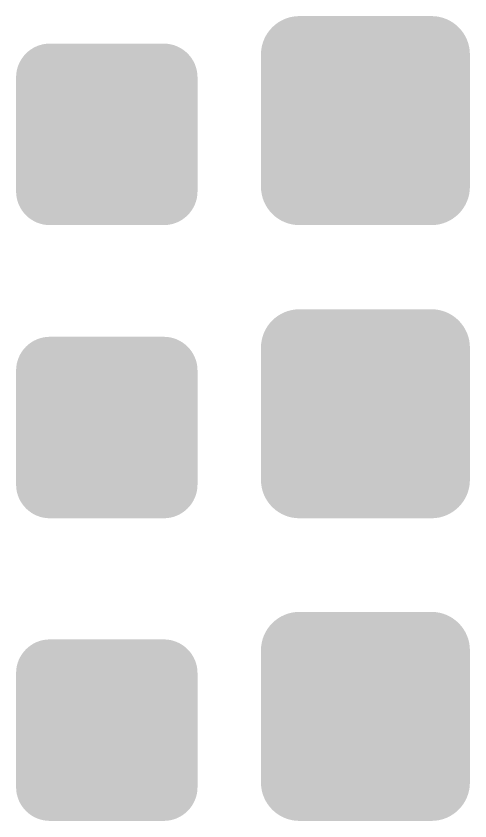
# Model space of a CAD drawing. Header units: millimetres. Extents: x 5277 to 6029, y 2052 to 2709.
# Drawn here: x 5937 to 5953.5, y 2678.63 to 2707.88 of the extents above; entities that cross this region are included whole.
import ezdxf

# ---------------------------------------------------------------- set-up
doc = ezdxf.new("R2010")
doc.units = ezdxf.units.MM
doc.layers.add('WaterTransportObj', color=7, linetype='CONTINUOUS', true_color=0x000000)

# ---------------------------------------------------------------- blocks, each defined once
blk = doc.blocks.new('602031301_сущ_мз')
at = {"layer": 'WaterTransportObj', "linetype": 'Continuous'}
h = blk.add_hatch(color=256, dxfattribs=at)
edge = h.paths.add_edge_path()
edge.add_spline(control_points=[(0, -0.344), (0, 0.331), (0.55, 0.882), (1.225, 0.882)], knot_values=[-1, -1, -1, -1, 0, 0, 0, 0], degree=3, periodic=0)
edge.add_line((1.225, 0.882), (5.372, 0.882))
edge.add_spline(control_points=[(5.372, 0.882), (6.047, 0.882), (6.598, 0.331), (6.598, -0.344)], knot_values=[-1, -1, -1, -1, 0, 0, 0, 0], degree=3, periodic=0)
edge.add_line((6.598, -0.344), (6.598, -4.491))
edge.add_spline(control_points=[(6.598, -4.491), (6.598, -5.166), (6.047, -5.716), (5.372, -5.716)], knot_values=[-1, -1, -1, -1, 0, 0, 0, 0], degree=3, periodic=0)
edge.add_line((5.372, -5.716), (1.225, -5.716))
edge.add_spline(control_points=[(1.225, -5.716), (0.55, -5.716), (0, -5.166), (0, -4.491)], knot_values=[-1, -1, -1, -1, 0, 0, 0, 0], degree=3, periodic=0)
edge.add_line((0, -4.491), (0, -0.344))
edge = h.paths.add_edge_path(flags=16)
edge.add_spline(control_points=[(0.313, -4.491), (0.313, -4.996), (0.72, -5.403), (1.225, -5.403)], knot_values=[-1, -1, -1, -1, 0, 0, 0, 0], degree=3, periodic=0)
edge.add_line((1.225, -5.403), (5.372, -5.403))
edge.add_spline(control_points=[(5.372, -5.403), (5.878, -5.403), (6.285, -4.996), (6.285, -4.491)], knot_values=[-1, -1, -1, -1, 0, 0, 0, 0], degree=3, periodic=0)
edge.add_line((6.285, -4.491), (6.285, -0.344))
edge.add_spline(control_points=[(6.285, -0.344), (6.285, 0.161), (5.878, 0.569), (5.372, 0.569)], knot_values=[-1, -1, -1, -1, 0, 0, 0, 0], degree=3, periodic=0)
edge.add_line((5.372, 0.569), (1.225, 0.569))
edge.add_spline(control_points=[(1.225, 0.569), (0.72, 0.569), (0.313, 0.161), (0.313, -0.344)], knot_values=[-1, -1, -1, -1, 0, 0, 0, 0], degree=3, periodic=0)
edge.add_line((0.313, -0.344), (0.313, -4.491))
at = {"layer": 'WaterTransportObj', "linetype": 'Continuous', "true_color": 0xffffff}
h = blk.add_hatch(color=7, dxfattribs=at)
edge = h.paths.add_edge_path()
edge.add_line((0.313, -0.344), (0.313, -4.491))
edge.add_spline(control_points=[(0.313, -4.491), (0.313, -4.996), (0.72, -5.403), (1.225, -5.403)], knot_values=[-1, -1, -1, -1, 0, 0, 0, 0], degree=3, periodic=0)
edge.add_line((1.225, -5.403), (5.372, -5.403))
edge.add_spline(control_points=[(5.372, -5.403), (5.878, -5.403), (6.285, -4.996), (6.285, -4.491)], knot_values=[-1, -1, -1, -1, 0, 0, 0, 0], degree=3, periodic=0)
edge.add_line((6.285, -4.491), (6.285, -0.344))
edge.add_spline(control_points=[(6.285, -0.344), (6.285, 0.161), (5.878, 0.569), (5.372, 0.569)], knot_values=[-1, -1, -1, -1, 0, 0, 0, 0], degree=3, periodic=0)
edge.add_line((5.372, 0.569), (1.225, 0.569))
edge.add_spline(control_points=[(1.225, 0.569), (0.72, 0.569), (0.313, 0.161), (0.313, -0.344)], knot_values=[-1, -1, -1, -1, 0, 0, 0, 0], degree=3, periodic=0)
at = {"layer": 'WaterTransportObj', "linetype": 'Continuous'}
h = blk.add_hatch(color=256, dxfattribs=at)
h.paths.add_polyline_path([(2.876, 0.248), (3.685, 0.248), (3.685, -0.342), (4.297, -0.342), (4.297, -0.773), (4.722, -0.773), (4.722, -1.323), (5.091, -1.779), (4.722, -2.454), (4.722, -3.75), (4.726, -3.75), (4.729, -3.748), (4.729, -3.746), (4.729, -3.744), (4.733, -3.742), (4.737, -3.742), (4.851, -3.672), (5.04, -3.593), (5.114, -3.585), (5.118, -3.585), (5.128, -3.583), (5.134, -3.581), (5.14, -3.579), (5.15, -3.577), (5.154, -3.577), (5.22, -3.577), (5.421, -3.644), (5.554, -3.711), (5.629, -3.754), (5.782, -3.797), (5.86, -3.797), (5.86, -4.229), (5.735, -4.229), (5.476, -4.163), (5.342, -4.096), (5.267, -4.057), (5.177, -4.017), (5.161, -4.017), (5.146, -4.017), (5.13, -4.017), (5.048, -4.06), (4.981, -4.104), (4.863, -4.178), (4.671, -4.257), (4.596, -4.261), (4.58, -4.261), (4.498, -4.261), (4.286, -4.182), (4.156, -4.104), (4.081, -4.057), (3.975, -4.009), (3.944, -4.009), (3.92, -4.009), (3.818, -4.057), (3.74, -4.104), (3.646, -4.159), (3.492, -4.229), (3.434, -4.245), (3.394, -4.253), (3.327, -4.261), (3.3, -4.261), (3.273, -4.261), (3.206, -4.253), (3.166, -4.245), (3.108, -4.229), (2.954, -4.159), (2.86, -4.104), (2.805, -4.072), (2.742, -4.037), (2.735, -4.033), (2.711, -4.021), (2.672, -4.009), (2.656, -4.009), (2.625, -4.009), (2.519, -4.057), (2.444, -4.104), (2.314, -4.182), (2.102, -4.261), (2.02, -4.261), (2.004, -4.261), (1.929, -4.257), (1.737, -4.178), (1.619, -4.104), (1.552, -4.06), (1.47, -4.017), (1.454, -4.017), (1.439, -4.017), (1.423, -4.017), (1.333, -4.057), (1.258, -4.096), (1.124, -4.163), (0.865, -4.229), (0.74, -4.229), (0.74, -3.797), (0.818, -3.797), (0.971, -3.754), (1.046, -3.711), (1.179, -3.644), (1.38, -3.577), (1.446, -3.577), (1.45, -3.577), (1.46, -3.579), (1.466, -3.581), (1.472, -3.583), (1.482, -3.585), (1.486, -3.585), (1.556, -3.589), (1.733, -3.66), (1.839, -3.727), (1.839, -2.454), (1.47, -1.779), (1.839, -1.323), (1.839, -0.773), (2.263, -0.773), (2.263, -0.342), (2.876, -0.342)])
h.paths.add_polyline_path([(2.805, -0.671), (2.208, -1.009), (2.208, -1.276), (2.868, -0.899), (3.693, -0.899), (4.352, -1.276), (4.352, -1.009), (3.756, -0.671)], flags=16)
h.paths.add_polyline_path([(2.656, -4.237), (2.742, -4.237), (2.958, -4.316), (3.088, -4.394), (3.163, -4.441), (3.269, -4.489), (3.3, -4.489), (3.331, -4.489), (3.437, -4.441), (3.512, -4.394), (3.642, -4.316), (3.858, -4.237), (3.944, -4.237), (4.038, -4.237), (4.258, -4.316), (4.384, -4.394), (4.462, -4.441), (4.565, -4.489), (4.588, -4.489), (4.6, -4.489), (4.674, -4.449), (4.737, -4.41), (4.859, -4.335), (5.048, -4.253), (5.114, -4.245), (5.154, -4.245), (5.228, -4.245), (5.428, -4.308), (5.554, -4.371), (5.629, -4.414), (5.782, -4.457), (5.86, -4.457), (5.86, -4.897), (5.743, -4.897), (5.483, -4.826), (5.342, -4.756), (5.275, -4.72), (5.185, -4.685), (5.161, -4.685), (5.146, -4.685), (5.13, -4.685), (5.048, -4.728), (4.981, -4.771), (4.863, -4.846), (4.671, -4.924), (4.596, -4.928), (4.58, -4.928), (4.498, -4.928), (4.286, -4.85), (4.156, -4.771), (4.081, -4.724), (3.975, -4.677), (3.944, -4.677), (3.92, -4.677), (3.818, -4.724), (3.74, -4.771), (3.646, -4.826), (3.492, -4.897), (3.434, -4.913), (3.394, -4.92), (3.327, -4.928), (3.3, -4.928), (3.273, -4.928), (3.206, -4.92), (3.166, -4.913), (3.108, -4.897), (2.954, -4.826), (2.86, -4.771), (2.805, -4.74), (2.742, -4.704), (2.735, -4.701), (2.711, -4.689), (2.672, -4.677), (2.656, -4.677), (2.625, -4.677), (2.519, -4.724), (2.444, -4.771), (2.314, -4.85), (2.102, -4.928), (2.02, -4.928), (2.004, -4.928), (1.929, -4.924), (1.737, -4.846), (1.619, -4.771), (1.552, -4.728), (1.47, -4.685), (1.454, -4.685), (1.439, -4.685), (1.415, -4.685), (1.325, -4.72), (1.258, -4.756), (1.117, -4.826), (0.857, -4.897), (0.74, -4.897), (0.74, -4.457), (0.818, -4.457), (0.971, -4.414), (1.046, -4.371), (1.172, -4.308), (1.372, -4.245), (1.446, -4.245), (1.486, -4.245), (1.552, -4.253), (1.741, -4.335), (1.863, -4.41), (1.926, -4.449), (2, -4.489), (2.012, -4.489), (2.035, -4.489), (2.138, -4.441), (2.216, -4.394), (2.342, -4.316), (2.562, -4.237)])
blk = doc.blocks.new('602031301_сущ_рз')
at = {"layer": 'WaterTransportObj', "linetype": 'Continuous'}
h = blk.add_hatch(color=256, dxfattribs=at)
edge = h.paths.add_edge_path()
edge.add_spline(control_points=[(-0.095, -0.513), (-0.095, 0.256), (0.531, 0.882), (1.3, 0.882)], knot_values=[-1, -1, -1, -1, 0, 0, 0, 0], degree=3, periodic=0)
edge.add_line((1.3, 0.882), (6.108, 0.882))
edge.add_spline(control_points=[(6.108, 0.882), (6.877, 0.882), (7.503, 0.256), (7.503, -0.513)], knot_values=[-1, -1, -1, -1, 0, 0, 0, 0], degree=3, periodic=0)
edge.add_line((7.503, -0.513), (7.503, -5.321))
edge.add_spline(control_points=[(7.503, -5.321), (7.503, -6.09), (6.877, -6.716), (6.108, -6.716)], knot_values=[-1, -1, -1, -1, 0, 0, 0, 0], degree=3, periodic=0)
edge.add_line((6.108, -6.716), (1.3, -6.716))
edge.add_spline(control_points=[(1.3, -6.716), (0.531, -6.716), (-0.095, -6.09), (-0.095, -5.321)], knot_values=[-1, -1, -1, -1, 0, 0, 0, 0], degree=3, periodic=0)
edge.add_line((-0.095, -5.321), (-0.095, -0.513))
edge = h.paths.add_edge_path(flags=16)
edge.add_spline(control_points=[(0.218, -5.321), (0.218, -5.92), (0.701, -6.403), (1.3, -6.403)], knot_values=[-1, -1, -1, -1, 0, 0, 0, 0], degree=3, periodic=0)
edge.add_line((1.3, -6.403), (6.108, -6.403))
edge.add_spline(control_points=[(6.108, -6.403), (6.707, -6.403), (7.19, -5.92), (7.19, -5.321)], knot_values=[-1, -1, -1, -1, 0, 0, 0, 0], degree=3, periodic=0)
edge.add_line((7.19, -5.321), (7.19, -0.513))
edge.add_spline(control_points=[(7.19, -0.513), (7.19, 0.086), (6.707, 0.569), (6.108, 0.569)], knot_values=[-1, -1, -1, -1, 0, 0, 0, 0], degree=3, periodic=0)
edge.add_line((6.108, 0.569), (1.3, 0.569))
edge.add_spline(control_points=[(1.3, 0.569), (0.701, 0.569), (0.218, 0.086), (0.218, -0.513)], knot_values=[-1, -1, -1, -1, 0, 0, 0, 0], degree=3, periodic=0)
edge.add_line((0.218, -0.513), (0.218, -5.321))
at = {"layer": 'WaterTransportObj', "linetype": 'Continuous', "true_color": 0xffffff}
h = blk.add_hatch(color=7, dxfattribs=at)
edge = h.paths.add_edge_path()
edge.add_spline(control_points=[(0.218, -5.321), (0.218, -5.92), (0.701, -6.403), (1.3, -6.403)], knot_values=[-1, -1, -1, -1, 0, 0, 0, 0], degree=3, periodic=0)
edge.add_line((1.3, -6.403), (6.108, -6.403))
edge.add_spline(control_points=[(6.108, -6.403), (6.707, -6.403), (7.19, -5.92), (7.19, -5.321)], knot_values=[-1, -1, -1, -1, 0, 0, 0, 0], degree=3, periodic=0)
edge.add_line((7.19, -5.321), (7.19, -0.513))
edge.add_spline(control_points=[(7.19, -0.513), (7.19, 0.086), (6.707, 0.569), (6.108, 0.569)], knot_values=[-1, -1, -1, -1, 0, 0, 0, 0], degree=3, periodic=0)
edge.add_line((6.108, 0.569), (1.3, 0.569))
edge.add_spline(control_points=[(1.3, 0.569), (0.701, 0.569), (0.218, 0.086), (0.218, -0.513)], knot_values=[-1, -1, -1, -1, 0, 0, 0, 0], degree=3, periodic=0)
edge.add_line((0.218, -0.513), (0.218, -5.321))
at = {"layer": 'WaterTransportObj', "linetype": 'Continuous'}
h = blk.add_hatch(color=256, dxfattribs=at)
edge = h.paths.add_edge_path()
edge.add_line((0.426, -0.857), (0.426, -4.978))
edge.add_spline(control_points=[(0.426, -4.978), (0.426, -5.649), (0.973, -6.196), (1.644, -6.196)], knot_values=[0, 0, 0, 0, 1, 1, 1, 1], degree=3, periodic=0)
edge.add_line((1.644, -6.196), (5.765, -6.196))
edge.add_spline(control_points=[(5.765, -6.196), (6.435, -6.196), (6.983, -5.649), (6.983, -4.978)], knot_values=[0, 0, 0, 0, 1, 1, 1, 1], degree=3, periodic=0)
edge.add_line((6.983, -4.978), (6.983, -0.857))
edge.add_spline(control_points=[(6.983, -0.857), (6.983, -0.186), (6.435, 0.361), (5.765, 0.361)], knot_values=[0, 0, 0, 0, 1, 1, 1, 1], degree=3, periodic=0)
edge.add_line((5.765, 0.361), (1.644, 0.361))
edge.add_spline(control_points=[(1.644, 0.361), (0.973, 0.361), (0.426, -0.186), (0.426, -0.857)], knot_values=[0, 0, 0, 0, 1, 1, 1, 1], degree=3, periodic=0)
edge = h.paths.add_edge_path(flags=16)
edge.add_spline(control_points=[(0.737, -4.978), (0.737, -5.48), (1.142, -5.885), (1.644, -5.885)], knot_values=[-1, -1, -1, -1, 0, 0, 0, 0], degree=3, periodic=0)
edge.add_line((1.644, -5.885), (5.765, -5.885))
edge.add_spline(control_points=[(5.765, -5.885), (6.267, -5.885), (6.671, -5.48), (6.671, -4.978)], knot_values=[-1, -1, -1, -1, 0, 0, 0, 0], degree=3, periodic=0)
edge.add_line((6.671, -4.978), (6.671, -0.857))
edge.add_spline(control_points=[(6.671, -0.857), (6.671, -0.355), (6.267, 0.05), (5.765, 0.05)], knot_values=[-1, -1, -1, -1, 0, 0, 0, 0], degree=3, periodic=0)
edge.add_line((5.765, 0.05), (1.644, 0.05))
edge.add_spline(control_points=[(1.644, 0.05), (1.142, 0.05), (0.737, -0.355), (0.737, -0.857)], knot_values=[-1, -1, -1, -1, 0, 0, 0, 0], degree=3, periodic=0)
edge.add_line((0.737, -0.857), (0.737, -4.978))
h = blk.add_hatch(color=256, dxfattribs=at)
h.paths.add_polyline_path([(3.263, -0.265), (4.071, -0.265), (4.071, -0.854), (4.684, -0.854), (4.684, -1.286), (5.108, -1.286), (5.108, -1.836), (5.477, -2.292), (5.108, -2.967), (5.108, -4.263), (5.112, -4.263), (5.116, -4.261), (5.116, -4.259), (5.116, -4.257), (5.12, -4.255), (5.124, -4.255), (5.238, -4.185), (5.426, -4.106), (5.501, -4.098), (5.505, -4.098), (5.515, -4.096), (5.521, -4.094), (5.526, -4.092), (5.536, -4.09), (5.54, -4.09), (5.607, -4.09), (5.807, -4.157), (5.941, -4.224), (6.015, -4.267), (6.169, -4.31), (6.247, -4.31), (6.247, -4.742), (6.121, -4.742), (5.862, -4.676), (5.729, -4.609), (5.654, -4.57), (5.564, -4.53), (5.548, -4.53), (5.532, -4.53), (5.517, -4.53), (5.434, -4.573), (5.367, -4.617), (5.25, -4.691), (5.057, -4.77), (4.983, -4.774), (4.967, -4.774), (4.884, -4.774), (4.672, -4.695), (4.543, -4.617), (4.468, -4.57), (4.362, -4.522), (4.331, -4.522), (4.307, -4.522), (4.205, -4.57), (4.126, -4.617), (4.032, -4.672), (3.879, -4.742), (3.82, -4.758), (3.781, -4.766), (3.714, -4.774), (3.687, -4.774), (3.659, -4.774), (3.592, -4.766), (3.553, -4.758), (3.494, -4.742), (3.341, -4.672), (3.247, -4.617), (3.192, -4.585), (3.129, -4.55), (3.121, -4.546), (3.098, -4.534), (3.058, -4.522), (3.043, -4.522), (3.011, -4.522), (2.905, -4.57), (2.831, -4.617), (2.701, -4.695), (2.489, -4.774), (2.406, -4.774), (2.391, -4.774), (2.316, -4.77), (2.124, -4.691), (2.006, -4.617), (1.939, -4.573), (1.857, -4.53), (1.841, -4.53), (1.825, -4.53), (1.809, -4.53), (1.719, -4.57), (1.645, -4.609), (1.511, -4.676), (1.252, -4.742), (1.126, -4.742), (1.126, -4.31), (1.205, -4.31), (1.358, -4.267), (1.432, -4.224), (1.566, -4.157), (1.766, -4.09), (1.833, -4.09), (1.837, -4.09), (1.847, -4.092), (1.853, -4.094), (1.859, -4.096), (1.868, -4.098), (1.872, -4.098), (1.943, -4.102), (2.12, -4.173), (2.226, -4.24), (2.226, -2.967), (1.857, -2.292), (2.226, -1.836), (2.226, -1.286), (2.65, -1.286), (2.65, -0.854), (3.263, -0.854)])
h.paths.add_polyline_path([(3.192, -1.184), (2.595, -1.522), (2.595, -1.789), (3.255, -1.412), (4.079, -1.412), (4.739, -1.789), (4.739, -1.522), (4.142, -1.184)], flags=16)
h.paths.add_polyline_path([(3.043, -4.75), (3.129, -4.75), (3.345, -4.829), (3.475, -4.907), (3.549, -4.954), (3.655, -5.001), (3.687, -5.001), (3.718, -5.001), (3.824, -4.954), (3.899, -4.907), (4.028, -4.829), (4.244, -4.75), (4.331, -4.75), (4.425, -4.75), (4.645, -4.829), (4.771, -4.907), (4.849, -4.954), (4.951, -5.001), (4.975, -5.001), (4.986, -5.001), (5.061, -4.962), (5.124, -4.923), (5.246, -4.848), (5.434, -4.766), (5.501, -4.758), (5.54, -4.758), (5.615, -4.758), (5.815, -4.821), (5.941, -4.884), (6.015, -4.927), (6.169, -4.97), (6.247, -4.97), (6.247, -5.41), (6.129, -5.41), (5.87, -5.339), (5.729, -5.269), (5.662, -5.233), (5.572, -5.198), (5.548, -5.198), (5.532, -5.198), (5.517, -5.198), (5.434, -5.241), (5.367, -5.284), (5.25, -5.359), (5.057, -5.437), (4.983, -5.441), (4.967, -5.441), (4.884, -5.441), (4.672, -5.363), (4.543, -5.284), (4.468, -5.237), (4.362, -5.19), (4.331, -5.19), (4.307, -5.19), (4.205, -5.237), (4.126, -5.284), (4.032, -5.339), (3.879, -5.41), (3.82, -5.426), (3.781, -5.433), (3.714, -5.441), (3.687, -5.441), (3.659, -5.441), (3.592, -5.433), (3.553, -5.426), (3.494, -5.41), (3.341, -5.339), (3.247, -5.284), (3.192, -5.253), (3.129, -5.217), (3.121, -5.214), (3.098, -5.202), (3.058, -5.19), (3.043, -5.19), (3.011, -5.19), (2.905, -5.237), (2.831, -5.284), (2.701, -5.363), (2.489, -5.441), (2.406, -5.441), (2.391, -5.441), (2.316, -5.437), (2.124, -5.359), (2.006, -5.284), (1.939, -5.241), (1.857, -5.198), (1.841, -5.198), (1.825, -5.198), (1.802, -5.198), (1.711, -5.233), (1.645, -5.269), (1.503, -5.339), (1.244, -5.41), (1.126, -5.41), (1.126, -4.97), (1.205, -4.97), (1.358, -4.927), (1.432, -4.884), (1.558, -4.821), (1.758, -4.758), (1.833, -4.758), (1.872, -4.758), (1.939, -4.766), (2.128, -4.848), (2.249, -4.923), (2.312, -4.962), (2.387, -5.001), (2.399, -5.001), (2.422, -5.001), (2.524, -4.954), (2.603, -4.907), (2.728, -4.829), (2.948, -4.75)])
blk = doc.blocks.new('602031301_план_мз')
at = {"layer": 'WaterTransportObj', "linetype": 'Continuous'}
h = blk.add_hatch(color=256, dxfattribs=at)
edge = h.paths.add_edge_path()
edge.add_spline(control_points=[(0, 0), (0, 0.675), (0.55, 1.225), (1.225, 1.225)], knot_values=[-1, -1, -1, -1, 0, 0, 0, 0], degree=3, periodic=0)
edge.add_line((1.225, 1.225), (5.372, 1.225))
edge.add_spline(control_points=[(5.372, 1.225), (6.047, 1.225), (6.598, 0.675), (6.598, 0)], knot_values=[-1, -1, -1, -1, 0, 0, 0, 0], degree=3, periodic=0)
edge.add_line((6.598, 0), (6.598, -4.147))
edge.add_spline(control_points=[(6.598, -4.147), (6.598, -4.822), (6.047, -5.372), (5.372, -5.372)], knot_values=[-1, -1, -1, -1, 0, 0, 0, 0], degree=3, periodic=0)
edge.add_line((5.372, -5.372), (1.225, -5.372))
edge.add_spline(control_points=[(1.225, -5.372), (0.55, -5.372), (0, -4.822), (0, -4.147)], knot_values=[-1, -1, -1, -1, 0, 0, 0, 0], degree=3, periodic=0)
edge.add_line((0, -4.147), (0, 0))
edge = h.paths.add_edge_path(flags=16)
edge.add_spline(control_points=[(0.313, -4.147), (0.313, -4.652), (0.72, -5.059), (1.225, -5.059)], knot_values=[-1, -1, -1, -1, 0, 0, 0, 0], degree=3, periodic=0)
edge.add_line((1.225, -5.059), (5.372, -5.059))
edge.add_spline(control_points=[(5.372, -5.059), (5.878, -5.059), (6.285, -4.652), (6.285, -4.147)], knot_values=[-1, -1, -1, -1, 0, 0, 0, 0], degree=3, periodic=0)
edge.add_line((6.285, -4.147), (6.285, 0))
edge.add_spline(control_points=[(6.285, 0), (6.285, 0.505), (5.878, 0.912), (5.372, 0.912)], knot_values=[-1, -1, -1, -1, 0, 0, 0, 0], degree=3, periodic=0)
edge.add_line((5.372, 0.912), (1.225, 0.912))
edge.add_spline(control_points=[(1.225, 0.912), (0.72, 0.912), (0.313, 0.505), (0.313, 0)], knot_values=[-1, -1, -1, -1, 0, 0, 0, 0], degree=3, periodic=0)
edge.add_line((0.313, 0), (0.313, -4.147))
at = {"layer": 'WaterTransportObj', "linetype": 'Continuous', "true_color": 0xff0000}
h = blk.add_hatch(color=1, dxfattribs=at)
edge = h.paths.add_edge_path()
edge.add_line((0.313, 0), (0.313, -4.147))
edge.add_spline(control_points=[(0.313, -4.147), (0.313, -4.652), (0.72, -5.059), (1.225, -5.059)], knot_values=[-1, -1, -1, -1, 0, 0, 0, 0], degree=3, periodic=0)
edge.add_line((1.225, -5.059), (5.372, -5.059))
edge.add_spline(control_points=[(5.372, -5.059), (5.878, -5.059), (6.285, -4.652), (6.285, -4.147)], knot_values=[-1, -1, -1, -1, 0, 0, 0, 0], degree=3, periodic=0)
edge.add_line((6.285, -4.147), (6.285, 0))
edge.add_spline(control_points=[(6.285, 0), (6.285, 0.505), (5.878, 0.912), (5.372, 0.912)], knot_values=[-1, -1, -1, -1, 0, 0, 0, 0], degree=3, periodic=0)
edge.add_line((5.372, 0.912), (1.225, 0.912))
edge.add_spline(control_points=[(1.225, 0.912), (0.72, 0.912), (0.313, 0.505), (0.313, 0)], knot_values=[-1, -1, -1, -1, 0, 0, 0, 0], degree=3, periodic=0)
at = {"layer": 'WaterTransportObj', "linetype": 'Continuous'}
h = blk.add_hatch(color=256, dxfattribs=at)
h.paths.add_polyline_path([(2.876, 0.591), (3.685, 0.591), (3.685, 0.002), (4.297, 0.002), (4.297, -0.43), (4.722, -0.43), (4.722, -0.98), (5.091, -1.435), (4.722, -2.111), (4.722, -3.407), (4.726, -3.407), (4.729, -3.405), (4.729, -3.403), (4.729, -3.401), (4.733, -3.399), (4.737, -3.399), (4.851, -3.328), (5.04, -3.249), (5.114, -3.242), (5.118, -3.242), (5.128, -3.24), (5.134, -3.238), (5.14, -3.236), (5.15, -3.234), (5.154, -3.234), (5.22, -3.234), (5.421, -3.3), (5.554, -3.367), (5.629, -3.41), (5.782, -3.454), (5.86, -3.454), (5.86, -3.886), (5.735, -3.886), (5.476, -3.819), (5.342, -3.752), (5.267, -3.713), (5.177, -3.674), (5.161, -3.674), (5.146, -3.674), (5.13, -3.674), (5.048, -3.717), (4.981, -3.76), (4.863, -3.835), (4.671, -3.913), (4.596, -3.917), (4.58, -3.917), (4.498, -3.917), (4.286, -3.838), (4.156, -3.76), (4.081, -3.713), (3.975, -3.666), (3.944, -3.666), (3.92, -3.666), (3.818, -3.713), (3.74, -3.76), (3.646, -3.815), (3.492, -3.886), (3.434, -3.901), (3.394, -3.909), (3.327, -3.917), (3.3, -3.917), (3.273, -3.917), (3.206, -3.909), (3.166, -3.901), (3.108, -3.886), (2.954, -3.815), (2.86, -3.76), (2.805, -3.729), (2.742, -3.693), (2.735, -3.689), (2.711, -3.677), (2.672, -3.666), (2.656, -3.666), (2.625, -3.666), (2.519, -3.713), (2.444, -3.76), (2.314, -3.838), (2.102, -3.917), (2.02, -3.917), (2.004, -3.917), (1.929, -3.913), (1.737, -3.835), (1.619, -3.76), (1.552, -3.717), (1.47, -3.674), (1.454, -3.674), (1.439, -3.674), (1.423, -3.674), (1.333, -3.713), (1.258, -3.752), (1.124, -3.819), (0.865, -3.886), (0.74, -3.886), (0.74, -3.454), (0.818, -3.454), (0.971, -3.41), (1.046, -3.367), (1.179, -3.3), (1.38, -3.234), (1.446, -3.234), (1.45, -3.234), (1.46, -3.236), (1.466, -3.238), (1.472, -3.24), (1.482, -3.242), (1.486, -3.242), (1.556, -3.246), (1.733, -3.316), (1.839, -3.383), (1.839, -2.111), (1.47, -1.435), (1.839, -0.98), (1.839, -0.43), (2.263, -0.43), (2.263, 0.002), (2.876, 0.002)])
h.paths.add_polyline_path([(2.805, -0.328), (2.208, -0.665), (2.208, -0.932), (2.868, -0.555), (3.693, -0.555), (4.352, -0.932), (4.352, -0.665), (3.756, -0.328)], flags=16)
h.paths.add_polyline_path([(2.656, -3.893), (2.742, -3.893), (2.958, -3.972), (3.088, -4.051), (3.163, -4.098), (3.269, -4.145), (3.3, -4.145), (3.331, -4.145), (3.437, -4.098), (3.512, -4.051), (3.642, -3.972), (3.858, -3.893), (3.944, -3.893), (4.038, -3.893), (4.258, -3.972), (4.384, -4.051), (4.462, -4.098), (4.565, -4.145), (4.588, -4.145), (4.6, -4.145), (4.674, -4.106), (4.737, -4.066), (4.859, -3.992), (5.048, -3.909), (5.114, -3.901), (5.154, -3.901), (5.228, -3.901), (5.428, -3.964), (5.554, -4.027), (5.629, -4.07), (5.782, -4.113), (5.86, -4.113), (5.86, -4.553), (5.743, -4.553), (5.483, -4.483), (5.342, -4.412), (5.275, -4.376), (5.185, -4.341), (5.161, -4.341), (5.146, -4.341), (5.13, -4.341), (5.048, -4.384), (4.981, -4.428), (4.863, -4.502), (4.671, -4.581), (4.596, -4.585), (4.58, -4.585), (4.498, -4.585), (4.286, -4.506), (4.156, -4.428), (4.081, -4.38), (3.975, -4.333), (3.944, -4.333), (3.92, -4.333), (3.818, -4.38), (3.74, -4.428), (3.646, -4.483), (3.492, -4.553), (3.434, -4.569), (3.394, -4.577), (3.327, -4.585), (3.3, -4.585), (3.273, -4.585), (3.206, -4.577), (3.166, -4.569), (3.108, -4.553), (2.954, -4.483), (2.86, -4.428), (2.805, -4.396), (2.742, -4.361), (2.735, -4.357), (2.711, -4.345), (2.672, -4.333), (2.656, -4.333), (2.625, -4.333), (2.519, -4.38), (2.444, -4.428), (2.314, -4.506), (2.102, -4.585), (2.02, -4.585), (2.004, -4.585), (1.929, -4.581), (1.737, -4.502), (1.619, -4.428), (1.552, -4.384), (1.47, -4.341), (1.454, -4.341), (1.439, -4.341), (1.415, -4.341), (1.325, -4.376), (1.258, -4.412), (1.117, -4.483), (0.857, -4.553), (0.74, -4.553), (0.74, -4.113), (0.818, -4.113), (0.971, -4.07), (1.046, -4.027), (1.172, -3.964), (1.372, -3.901), (1.446, -3.901), (1.486, -3.901), (1.552, -3.909), (1.741, -3.992), (1.863, -4.066), (1.926, -4.106), (2, -4.145), (2.012, -4.145), (2.035, -4.145), (2.138, -4.098), (2.216, -4.051), (2.342, -3.972), (2.562, -3.893)])
blk = doc.blocks.new('602031301_план_рз')
at = {"layer": 'WaterTransportObj', "linetype": 'Continuous'}
h = blk.add_hatch(color=256, dxfattribs=at)
edge = h.paths.add_edge_path()
edge.add_spline(control_points=[(-0.095, -0.169), (-0.095, 0.599), (0.531, 1.225), (1.3, 1.225)], knot_values=[-1, -1, -1, -1, 0, 0, 0, 0], degree=3, periodic=0)
edge.add_line((1.3, 1.225), (6.108, 1.225))
edge.add_spline(control_points=[(6.108, 1.225), (6.877, 1.225), (7.503, 0.599), (7.503, -0.169)], knot_values=[-1, -1, -1, -1, 0, 0, 0, 0], degree=3, periodic=0)
edge.add_line((7.503, -0.169), (7.503, -4.978))
edge.add_spline(control_points=[(7.503, -4.978), (7.503, -5.747), (6.877, -6.372), (6.108, -6.372)], knot_values=[-1, -1, -1, -1, 0, 0, 0, 0], degree=3, periodic=0)
edge.add_line((6.108, -6.372), (1.3, -6.372))
edge.add_spline(control_points=[(1.3, -6.372), (0.531, -6.372), (-0.095, -5.747), (-0.095, -4.978)], knot_values=[-1, -1, -1, -1, 0, 0, 0, 0], degree=3, periodic=0)
edge.add_line((-0.095, -4.978), (-0.095, -0.169))
edge = h.paths.add_edge_path(flags=16)
edge.add_spline(control_points=[(0.218, -4.978), (0.218, -5.577), (0.701, -6.059), (1.3, -6.059)], knot_values=[-1, -1, -1, -1, 0, 0, 0, 0], degree=3, periodic=0)
edge.add_line((1.3, -6.059), (6.108, -6.059))
edge.add_spline(control_points=[(6.108, -6.059), (6.707, -6.059), (7.19, -5.577), (7.19, -4.978)], knot_values=[-1, -1, -1, -1, 0, 0, 0, 0], degree=3, periodic=0)
edge.add_line((7.19, -4.978), (7.19, -0.169))
edge.add_spline(control_points=[(7.19, -0.169), (7.19, 0.43), (6.707, 0.912), (6.108, 0.912)], knot_values=[-1, -1, -1, -1, 0, 0, 0, 0], degree=3, periodic=0)
edge.add_line((6.108, 0.912), (1.3, 0.912))
edge.add_spline(control_points=[(1.3, 0.912), (0.701, 0.912), (0.218, 0.43), (0.218, -0.169)], knot_values=[-1, -1, -1, -1, 0, 0, 0, 0], degree=3, periodic=0)
edge.add_line((0.218, -0.169), (0.218, -4.978))
at = {"layer": 'WaterTransportObj', "linetype": 'Continuous', "true_color": 0xff0000}
h = blk.add_hatch(color=1, dxfattribs=at)
edge = h.paths.add_edge_path()
edge.add_spline(control_points=[(0.218, -4.978), (0.218, -5.577), (0.701, -6.059), (1.3, -6.059)], knot_values=[-1, -1, -1, -1, 0, 0, 0, 0], degree=3, periodic=0)
edge.add_line((1.3, -6.059), (6.108, -6.059))
edge.add_spline(control_points=[(6.108, -6.059), (6.707, -6.059), (7.19, -5.577), (7.19, -4.978)], knot_values=[-1, -1, -1, -1, 0, 0, 0, 0], degree=3, periodic=0)
edge.add_line((7.19, -4.978), (7.19, -0.169))
edge.add_spline(control_points=[(7.19, -0.169), (7.19, 0.43), (6.707, 0.912), (6.108, 0.912)], knot_values=[-1, -1, -1, -1, 0, 0, 0, 0], degree=3, periodic=0)
edge.add_line((6.108, 0.912), (1.3, 0.912))
edge.add_spline(control_points=[(1.3, 0.912), (0.701, 0.912), (0.218, 0.43), (0.218, -0.169)], knot_values=[-1, -1, -1, -1, 0, 0, 0, 0], degree=3, periodic=0)
edge.add_line((0.218, -0.169), (0.218, -4.978))
at = {"layer": 'WaterTransportObj', "linetype": 'Continuous'}
h = blk.add_hatch(color=256, dxfattribs=at)
edge = h.paths.add_edge_path()
edge.add_line((0.426, -0.513), (0.426, -4.634))
edge.add_spline(control_points=[(0.426, -4.634), (0.426, -5.305), (0.973, -5.852), (1.644, -5.852)], knot_values=[0, 0, 0, 0, 1, 1, 1, 1], degree=3, periodic=0)
edge.add_line((1.644, -5.852), (5.765, -5.852))
edge.add_spline(control_points=[(5.765, -5.852), (6.435, -5.852), (6.983, -5.305), (6.983, -4.634)], knot_values=[0, 0, 0, 0, 1, 1, 1, 1], degree=3, periodic=0)
edge.add_line((6.983, -4.634), (6.983, -0.513))
edge.add_spline(control_points=[(6.983, -0.513), (6.983, 0.158), (6.435, 0.705), (5.765, 0.705)], knot_values=[0, 0, 0, 0, 1, 1, 1, 1], degree=3, periodic=0)
edge.add_line((5.765, 0.705), (1.644, 0.705))
edge.add_spline(control_points=[(1.644, 0.705), (0.973, 0.705), (0.426, 0.158), (0.426, -0.513)], knot_values=[0, 0, 0, 0, 1, 1, 1, 1], degree=3, periodic=0)
edge = h.paths.add_edge_path(flags=16)
edge.add_spline(control_points=[(0.737, -4.634), (0.737, -5.136), (1.142, -5.541), (1.644, -5.541)], knot_values=[-1, -1, -1, -1, 0, 0, 0, 0], degree=3, periodic=0)
edge.add_line((1.644, -5.541), (5.765, -5.541))
edge.add_spline(control_points=[(5.765, -5.541), (6.267, -5.541), (6.671, -5.136), (6.671, -4.634)], knot_values=[-1, -1, -1, -1, 0, 0, 0, 0], degree=3, periodic=0)
edge.add_line((6.671, -4.634), (6.671, -0.513))
edge.add_spline(control_points=[(6.671, -0.513), (6.671, -0.011), (6.267, 0.394), (5.765, 0.394)], knot_values=[-1, -1, -1, -1, 0, 0, 0, 0], degree=3, periodic=0)
edge.add_line((5.765, 0.394), (1.644, 0.394))
edge.add_spline(control_points=[(1.644, 0.394), (1.142, 0.394), (0.737, -0.011), (0.737, -0.513)], knot_values=[-1, -1, -1, -1, 0, 0, 0, 0], degree=3, periodic=0)
edge.add_line((0.737, -0.513), (0.737, -4.634))
h = blk.add_hatch(color=256, dxfattribs=at)
h.paths.add_polyline_path([(3.263, 0.078), (4.071, 0.078), (4.071, -0.511), (4.684, -0.511), (4.684, -0.943), (5.108, -0.943), (5.108, -1.493), (5.477, -1.948), (5.108, -2.624), (5.108, -3.919), (5.112, -3.919), (5.116, -3.918), (5.116, -3.916), (5.116, -3.914), (5.12, -3.912), (5.124, -3.912), (5.238, -3.841), (5.426, -3.762), (5.501, -3.755), (5.505, -3.755), (5.515, -3.753), (5.521, -3.751), (5.526, -3.749), (5.536, -3.747), (5.54, -3.747), (5.607, -3.747), (5.807, -3.813), (5.941, -3.88), (6.015, -3.923), (6.169, -3.967), (6.247, -3.967), (6.247, -4.399), (6.121, -4.399), (5.862, -4.332), (5.729, -4.265), (5.654, -4.226), (5.564, -4.187), (5.548, -4.187), (5.532, -4.187), (5.517, -4.187), (5.434, -4.23), (5.367, -4.273), (5.25, -4.348), (5.057, -4.426), (4.983, -4.43), (4.967, -4.43), (4.884, -4.43), (4.672, -4.351), (4.543, -4.273), (4.468, -4.226), (4.362, -4.179), (4.331, -4.179), (4.307, -4.179), (4.205, -4.226), (4.126, -4.273), (4.032, -4.328), (3.879, -4.399), (3.82, -4.414), (3.781, -4.422), (3.714, -4.43), (3.687, -4.43), (3.659, -4.43), (3.592, -4.422), (3.553, -4.414), (3.494, -4.399), (3.341, -4.328), (3.247, -4.273), (3.192, -4.242), (3.129, -4.206), (3.121, -4.202), (3.098, -4.19), (3.058, -4.179), (3.043, -4.179), (3.011, -4.179), (2.905, -4.226), (2.831, -4.273), (2.701, -4.351), (2.489, -4.43), (2.406, -4.43), (2.391, -4.43), (2.316, -4.426), (2.124, -4.348), (2.006, -4.273), (1.939, -4.23), (1.857, -4.187), (1.841, -4.187), (1.825, -4.187), (1.809, -4.187), (1.719, -4.226), (1.645, -4.265), (1.511, -4.332), (1.252, -4.399), (1.126, -4.399), (1.126, -3.967), (1.205, -3.967), (1.358, -3.923), (1.432, -3.88), (1.566, -3.813), (1.766, -3.747), (1.833, -3.747), (1.837, -3.747), (1.847, -3.749), (1.853, -3.751), (1.859, -3.753), (1.868, -3.755), (1.872, -3.755), (1.943, -3.758), (2.12, -3.829), (2.226, -3.896), (2.226, -2.624), (1.857, -1.948), (2.226, -1.493), (2.226, -0.943), (2.65, -0.943), (2.65, -0.511), (3.263, -0.511)])
h.paths.add_polyline_path([(3.192, -0.841), (2.595, -1.178), (2.595, -1.445), (3.255, -1.068), (4.079, -1.068), (4.739, -1.445), (4.739, -1.178), (4.142, -0.841)], flags=16)
h.paths.add_polyline_path([(3.043, -4.406), (3.129, -4.406), (3.345, -4.485), (3.475, -4.564), (3.549, -4.611), (3.655, -4.658), (3.687, -4.658), (3.718, -4.658), (3.824, -4.611), (3.899, -4.564), (4.028, -4.485), (4.244, -4.406), (4.331, -4.406), (4.425, -4.406), (4.645, -4.485), (4.771, -4.564), (4.849, -4.611), (4.951, -4.658), (4.975, -4.658), (4.986, -4.658), (5.061, -4.619), (5.124, -4.579), (5.246, -4.505), (5.434, -4.422), (5.501, -4.414), (5.54, -4.414), (5.615, -4.414), (5.815, -4.477), (5.941, -4.54), (6.015, -4.583), (6.169, -4.626), (6.247, -4.626), (6.247, -5.066), (6.129, -5.066), (5.87, -4.996), (5.729, -4.925), (5.662, -4.889), (5.572, -4.854), (5.548, -4.854), (5.532, -4.854), (5.517, -4.854), (5.434, -4.897), (5.367, -4.941), (5.25, -5.015), (5.057, -5.094), (4.983, -5.098), (4.967, -5.098), (4.884, -5.098), (4.672, -5.019), (4.543, -4.941), (4.468, -4.893), (4.362, -4.846), (4.331, -4.846), (4.307, -4.846), (4.205, -4.893), (4.126, -4.941), (4.032, -4.996), (3.879, -5.066), (3.82, -5.082), (3.781, -5.09), (3.714, -5.098), (3.687, -5.098), (3.659, -5.098), (3.592, -5.09), (3.553, -5.082), (3.494, -5.066), (3.341, -4.996), (3.247, -4.941), (3.192, -4.909), (3.129, -4.874), (3.121, -4.87), (3.098, -4.858), (3.058, -4.846), (3.043, -4.846), (3.011, -4.846), (2.905, -4.893), (2.831, -4.941), (2.701, -5.019), (2.489, -5.098), (2.406, -5.098), (2.391, -5.098), (2.316, -5.094), (2.124, -5.015), (2.006, -4.941), (1.939, -4.897), (1.857, -4.854), (1.841, -4.854), (1.825, -4.854), (1.802, -4.854), (1.711, -4.889), (1.645, -4.925), (1.503, -4.996), (1.244, -5.066), (1.126, -5.066), (1.126, -4.626), (1.205, -4.626), (1.358, -4.583), (1.432, -4.54), (1.558, -4.477), (1.758, -4.414), (1.833, -4.414), (1.872, -4.414), (1.939, -4.422), (2.128, -4.505), (2.249, -4.579), (2.312, -4.619), (2.387, -4.658), (2.399, -4.658), (2.422, -4.658), (2.524, -4.611), (2.603, -4.564), (2.728, -4.485), (2.948, -4.406)])
blk = doc.blocks.new('602031301_рек_мз')
at = {"layer": 'WaterTransportObj', "linetype": 'Continuous'}
h = blk.add_hatch(color=256, dxfattribs=at)
edge = h.paths.add_edge_path()
edge.add_spline(control_points=[(0, 0), (0, 0.675), (0.55, 1.225), (1.225, 1.225)], knot_values=[-1, -1, -1, -1, 0, 0, 0, 0], degree=3, periodic=0)
edge.add_line((1.225, 1.225), (5.372, 1.225))
edge.add_spline(control_points=[(5.372, 1.225), (6.047, 1.225), (6.598, 0.675), (6.598, 0)], knot_values=[-1, -1, -1, -1, 0, 0, 0, 0], degree=3, periodic=0)
edge.add_line((6.598, 0), (6.598, -4.147))
edge.add_spline(control_points=[(6.598, -4.147), (6.598, -4.822), (6.047, -5.372), (5.372, -5.372)], knot_values=[-1, -1, -1, -1, 0, 0, 0, 0], degree=3, periodic=0)
edge.add_line((5.372, -5.372), (1.225, -5.372))
edge.add_spline(control_points=[(1.225, -5.372), (0.55, -5.372), (0, -4.822), (0, -4.147)], knot_values=[-1, -1, -1, -1, 0, 0, 0, 0], degree=3, periodic=0)
edge.add_line((0, -4.147), (0, 0))
edge = h.paths.add_edge_path(flags=16)
edge.add_spline(control_points=[(0.313, -4.147), (0.313, -4.652), (0.72, -5.059), (1.225, -5.059)], knot_values=[-1, -1, -1, -1, 0, 0, 0, 0], degree=3, periodic=0)
edge.add_line((1.225, -5.059), (5.372, -5.059))
edge.add_spline(control_points=[(5.372, -5.059), (5.878, -5.059), (6.285, -4.652), (6.285, -4.147)], knot_values=[-1, -1, -1, -1, 0, 0, 0, 0], degree=3, periodic=0)
edge.add_line((6.285, -4.147), (6.285, 0))
edge.add_spline(control_points=[(6.285, 0), (6.285, 0.505), (5.878, 0.912), (5.372, 0.912)], knot_values=[-1, -1, -1, -1, 0, 0, 0, 0], degree=3, periodic=0)
edge.add_line((5.372, 0.912), (1.225, 0.912))
edge.add_spline(control_points=[(1.225, 0.912), (0.72, 0.912), (0.313, 0.505), (0.313, 0)], knot_values=[-1, -1, -1, -1, 0, 0, 0, 0], degree=3, periodic=0)
edge.add_line((0.313, 0), (0.313, -4.147))
at = {"layer": 'WaterTransportObj', "linetype": 'Continuous', "true_color": 0xffff00}
h = blk.add_hatch(color=2, dxfattribs=at)
edge = h.paths.add_edge_path()
edge.add_line((0.313, 0), (0.313, -4.147))
edge.add_spline(control_points=[(0.313, -4.147), (0.313, -4.652), (0.72, -5.059), (1.225, -5.059)], knot_values=[-1, -1, -1, -1, 0, 0, 0, 0], degree=3, periodic=0)
edge.add_line((1.225, -5.059), (5.372, -5.059))
edge.add_spline(control_points=[(5.372, -5.059), (5.878, -5.059), (6.285, -4.652), (6.285, -4.147)], knot_values=[-1, -1, -1, -1, 0, 0, 0, 0], degree=3, periodic=0)
edge.add_line((6.285, -4.147), (6.285, 0))
edge.add_spline(control_points=[(6.285, 0), (6.285, 0.505), (5.878, 0.912), (5.372, 0.912)], knot_values=[-1, -1, -1, -1, 0, 0, 0, 0], degree=3, periodic=0)
edge.add_line((5.372, 0.912), (1.225, 0.912))
edge.add_spline(control_points=[(1.225, 0.912), (0.72, 0.912), (0.313, 0.505), (0.313, 0)], knot_values=[-1, -1, -1, -1, 0, 0, 0, 0], degree=3, periodic=0)
at = {"layer": 'WaterTransportObj', "linetype": 'Continuous'}
h = blk.add_hatch(color=256, dxfattribs=at)
h.paths.add_polyline_path([(2.876, 0.591), (3.685, 0.591), (3.685, 0.002), (4.297, 0.002), (4.297, -0.43), (4.722, -0.43), (4.722, -0.98), (5.091, -1.435), (4.722, -2.111), (4.722, -3.407), (4.726, -3.407), (4.729, -3.405), (4.729, -3.403), (4.729, -3.401), (4.733, -3.399), (4.737, -3.399), (4.851, -3.328), (5.04, -3.249), (5.114, -3.242), (5.118, -3.242), (5.128, -3.24), (5.134, -3.238), (5.14, -3.236), (5.15, -3.234), (5.154, -3.234), (5.22, -3.234), (5.421, -3.3), (5.554, -3.367), (5.629, -3.41), (5.782, -3.454), (5.86, -3.454), (5.86, -3.886), (5.735, -3.886), (5.476, -3.819), (5.342, -3.752), (5.267, -3.713), (5.177, -3.674), (5.161, -3.674), (5.146, -3.674), (5.13, -3.674), (5.048, -3.717), (4.981, -3.76), (4.863, -3.835), (4.671, -3.913), (4.596, -3.917), (4.58, -3.917), (4.498, -3.917), (4.286, -3.838), (4.156, -3.76), (4.081, -3.713), (3.975, -3.666), (3.944, -3.666), (3.92, -3.666), (3.818, -3.713), (3.74, -3.76), (3.646, -3.815), (3.492, -3.886), (3.434, -3.901), (3.394, -3.909), (3.327, -3.917), (3.3, -3.917), (3.273, -3.917), (3.206, -3.909), (3.166, -3.901), (3.108, -3.886), (2.954, -3.815), (2.86, -3.76), (2.805, -3.729), (2.742, -3.693), (2.735, -3.689), (2.711, -3.677), (2.672, -3.666), (2.656, -3.666), (2.625, -3.666), (2.519, -3.713), (2.444, -3.76), (2.314, -3.838), (2.102, -3.917), (2.02, -3.917), (2.004, -3.917), (1.929, -3.913), (1.737, -3.835), (1.619, -3.76), (1.552, -3.717), (1.47, -3.674), (1.454, -3.674), (1.439, -3.674), (1.423, -3.674), (1.333, -3.713), (1.258, -3.752), (1.124, -3.819), (0.865, -3.886), (0.74, -3.886), (0.74, -3.454), (0.818, -3.454), (0.971, -3.41), (1.046, -3.367), (1.179, -3.3), (1.38, -3.234), (1.446, -3.234), (1.45, -3.234), (1.46, -3.236), (1.466, -3.238), (1.472, -3.24), (1.482, -3.242), (1.486, -3.242), (1.556, -3.246), (1.733, -3.316), (1.839, -3.383), (1.839, -2.111), (1.47, -1.435), (1.839, -0.98), (1.839, -0.43), (2.263, -0.43), (2.263, 0.002), (2.876, 0.002)])
h.paths.add_polyline_path([(2.805, -0.328), (2.208, -0.665), (2.208, -0.932), (2.868, -0.555), (3.693, -0.555), (4.352, -0.932), (4.352, -0.665), (3.756, -0.328)], flags=16)
h.paths.add_polyline_path([(2.656, -3.893), (2.742, -3.893), (2.958, -3.972), (3.088, -4.051), (3.163, -4.098), (3.269, -4.145), (3.3, -4.145), (3.331, -4.145), (3.437, -4.098), (3.512, -4.051), (3.642, -3.972), (3.858, -3.893), (3.944, -3.893), (4.038, -3.893), (4.258, -3.972), (4.384, -4.051), (4.462, -4.098), (4.565, -4.145), (4.588, -4.145), (4.6, -4.145), (4.674, -4.106), (4.737, -4.066), (4.859, -3.992), (5.048, -3.909), (5.114, -3.901), (5.154, -3.901), (5.228, -3.901), (5.428, -3.964), (5.554, -4.027), (5.629, -4.07), (5.782, -4.113), (5.86, -4.113), (5.86, -4.553), (5.743, -4.553), (5.483, -4.483), (5.342, -4.412), (5.275, -4.376), (5.185, -4.341), (5.161, -4.341), (5.146, -4.341), (5.13, -4.341), (5.048, -4.384), (4.981, -4.428), (4.863, -4.502), (4.671, -4.581), (4.596, -4.585), (4.58, -4.585), (4.498, -4.585), (4.286, -4.506), (4.156, -4.428), (4.081, -4.38), (3.975, -4.333), (3.944, -4.333), (3.92, -4.333), (3.818, -4.38), (3.74, -4.428), (3.646, -4.483), (3.492, -4.553), (3.434, -4.569), (3.394, -4.577), (3.327, -4.585), (3.3, -4.585), (3.273, -4.585), (3.206, -4.577), (3.166, -4.569), (3.108, -4.553), (2.954, -4.483), (2.86, -4.428), (2.805, -4.396), (2.742, -4.361), (2.735, -4.357), (2.711, -4.345), (2.672, -4.333), (2.656, -4.333), (2.625, -4.333), (2.519, -4.38), (2.444, -4.428), (2.314, -4.506), (2.102, -4.585), (2.02, -4.585), (2.004, -4.585), (1.929, -4.581), (1.737, -4.502), (1.619, -4.428), (1.552, -4.384), (1.47, -4.341), (1.454, -4.341), (1.439, -4.341), (1.415, -4.341), (1.325, -4.376), (1.258, -4.412), (1.117, -4.483), (0.857, -4.553), (0.74, -4.553), (0.74, -4.113), (0.818, -4.113), (0.971, -4.07), (1.046, -4.027), (1.172, -3.964), (1.372, -3.901), (1.446, -3.901), (1.486, -3.901), (1.552, -3.909), (1.741, -3.992), (1.863, -4.066), (1.926, -4.106), (2, -4.145), (2.012, -4.145), (2.035, -4.145), (2.138, -4.098), (2.216, -4.051), (2.342, -3.972), (2.562, -3.893)])
blk = doc.blocks.new('602031301_рек_рз')
at = {"layer": 'WaterTransportObj', "linetype": 'Continuous'}
h = blk.add_hatch(color=256, dxfattribs=at)
edge = h.paths.add_edge_path()
edge.add_spline(control_points=[(-0.095, -0.169), (-0.095, 0.599), (0.531, 1.225), (1.3, 1.225)], knot_values=[-1, -1, -1, -1, 0, 0, 0, 0], degree=3, periodic=0)
edge.add_line((1.3, 1.225), (6.108, 1.225))
edge.add_spline(control_points=[(6.108, 1.225), (6.877, 1.225), (7.503, 0.599), (7.503, -0.169)], knot_values=[-1, -1, -1, -1, 0, 0, 0, 0], degree=3, periodic=0)
edge.add_line((7.503, -0.169), (7.503, -4.978))
edge.add_spline(control_points=[(7.503, -4.978), (7.503, -5.747), (6.877, -6.372), (6.108, -6.372)], knot_values=[-1, -1, -1, -1, 0, 0, 0, 0], degree=3, periodic=0)
edge.add_line((6.108, -6.372), (1.3, -6.372))
edge.add_spline(control_points=[(1.3, -6.372), (0.531, -6.372), (-0.095, -5.747), (-0.095, -4.978)], knot_values=[-1, -1, -1, -1, 0, 0, 0, 0], degree=3, periodic=0)
edge.add_line((-0.095, -4.978), (-0.095, -0.169))
edge = h.paths.add_edge_path(flags=16)
edge.add_spline(control_points=[(0.218, -4.978), (0.218, -5.577), (0.701, -6.059), (1.3, -6.059)], knot_values=[-1, -1, -1, -1, 0, 0, 0, 0], degree=3, periodic=0)
edge.add_line((1.3, -6.059), (6.108, -6.059))
edge.add_spline(control_points=[(6.108, -6.059), (6.707, -6.059), (7.19, -5.577), (7.19, -4.978)], knot_values=[-1, -1, -1, -1, 0, 0, 0, 0], degree=3, periodic=0)
edge.add_line((7.19, -4.978), (7.19, -0.169))
edge.add_spline(control_points=[(7.19, -0.169), (7.19, 0.43), (6.707, 0.912), (6.108, 0.912)], knot_values=[-1, -1, -1, -1, 0, 0, 0, 0], degree=3, periodic=0)
edge.add_line((6.108, 0.912), (1.3, 0.912))
edge.add_spline(control_points=[(1.3, 0.912), (0.701, 0.912), (0.218, 0.43), (0.218, -0.169)], knot_values=[-1, -1, -1, -1, 0, 0, 0, 0], degree=3, periodic=0)
edge.add_line((0.218, -0.169), (0.218, -4.978))
at = {"layer": 'WaterTransportObj', "linetype": 'Continuous', "true_color": 0xffff00}
h = blk.add_hatch(color=2, dxfattribs=at)
edge = h.paths.add_edge_path()
edge.add_spline(control_points=[(0.218, -4.978), (0.218, -5.577), (0.701, -6.059), (1.3, -6.059)], knot_values=[-1, -1, -1, -1, 0, 0, 0, 0], degree=3, periodic=0)
edge.add_line((1.3, -6.059), (6.108, -6.059))
edge.add_spline(control_points=[(6.108, -6.059), (6.707, -6.059), (7.19, -5.577), (7.19, -4.978)], knot_values=[-1, -1, -1, -1, 0, 0, 0, 0], degree=3, periodic=0)
edge.add_line((7.19, -4.978), (7.19, -0.169))
edge.add_spline(control_points=[(7.19, -0.169), (7.19, 0.43), (6.707, 0.912), (6.108, 0.912)], knot_values=[-1, -1, -1, -1, 0, 0, 0, 0], degree=3, periodic=0)
edge.add_line((6.108, 0.912), (1.3, 0.912))
edge.add_spline(control_points=[(1.3, 0.912), (0.701, 0.912), (0.218, 0.43), (0.218, -0.169)], knot_values=[-1, -1, -1, -1, 0, 0, 0, 0], degree=3, periodic=0)
edge.add_line((0.218, -0.169), (0.218, -4.978))
at = {"layer": 'WaterTransportObj', "linetype": 'Continuous'}
h = blk.add_hatch(color=256, dxfattribs=at)
edge = h.paths.add_edge_path()
edge.add_line((0.426, -0.513), (0.426, -4.634))
edge.add_spline(control_points=[(0.426, -4.634), (0.426, -5.305), (0.973, -5.852), (1.644, -5.852)], knot_values=[0, 0, 0, 0, 1, 1, 1, 1], degree=3, periodic=0)
edge.add_line((1.644, -5.852), (5.765, -5.852))
edge.add_spline(control_points=[(5.765, -5.852), (6.435, -5.852), (6.983, -5.305), (6.983, -4.634)], knot_values=[0, 0, 0, 0, 1, 1, 1, 1], degree=3, periodic=0)
edge.add_line((6.983, -4.634), (6.983, -0.513))
edge.add_spline(control_points=[(6.983, -0.513), (6.983, 0.158), (6.435, 0.705), (5.765, 0.705)], knot_values=[0, 0, 0, 0, 1, 1, 1, 1], degree=3, periodic=0)
edge.add_line((5.765, 0.705), (1.644, 0.705))
edge.add_spline(control_points=[(1.644, 0.705), (0.973, 0.705), (0.426, 0.158), (0.426, -0.513)], knot_values=[0, 0, 0, 0, 1, 1, 1, 1], degree=3, periodic=0)
edge = h.paths.add_edge_path(flags=16)
edge.add_spline(control_points=[(0.737, -4.634), (0.737, -5.136), (1.142, -5.541), (1.644, -5.541)], knot_values=[-1, -1, -1, -1, 0, 0, 0, 0], degree=3, periodic=0)
edge.add_line((1.644, -5.541), (5.765, -5.541))
edge.add_spline(control_points=[(5.765, -5.541), (6.267, -5.541), (6.671, -5.136), (6.671, -4.634)], knot_values=[-1, -1, -1, -1, 0, 0, 0, 0], degree=3, periodic=0)
edge.add_line((6.671, -4.634), (6.671, -0.513))
edge.add_spline(control_points=[(6.671, -0.513), (6.671, -0.011), (6.267, 0.394), (5.765, 0.394)], knot_values=[-1, -1, -1, -1, 0, 0, 0, 0], degree=3, periodic=0)
edge.add_line((5.765, 0.394), (1.644, 0.394))
edge.add_spline(control_points=[(1.644, 0.394), (1.142, 0.394), (0.737, -0.011), (0.737, -0.513)], knot_values=[-1, -1, -1, -1, 0, 0, 0, 0], degree=3, periodic=0)
edge.add_line((0.737, -0.513), (0.737, -4.634))
h = blk.add_hatch(color=256, dxfattribs=at)
h.paths.add_polyline_path([(3.263, 0.078), (4.071, 0.078), (4.071, -0.511), (4.684, -0.511), (4.684, -0.943), (5.108, -0.943), (5.108, -1.493), (5.477, -1.948), (5.108, -2.624), (5.108, -3.919), (5.112, -3.919), (5.116, -3.918), (5.116, -3.916), (5.116, -3.914), (5.12, -3.912), (5.124, -3.912), (5.238, -3.841), (5.426, -3.762), (5.501, -3.755), (5.505, -3.755), (5.515, -3.753), (5.521, -3.751), (5.526, -3.749), (5.536, -3.747), (5.54, -3.747), (5.607, -3.747), (5.807, -3.813), (5.941, -3.88), (6.015, -3.923), (6.169, -3.967), (6.247, -3.967), (6.247, -4.399), (6.121, -4.399), (5.862, -4.332), (5.729, -4.265), (5.654, -4.226), (5.564, -4.187), (5.548, -4.187), (5.532, -4.187), (5.517, -4.187), (5.434, -4.23), (5.367, -4.273), (5.25, -4.348), (5.057, -4.426), (4.983, -4.43), (4.967, -4.43), (4.884, -4.43), (4.672, -4.351), (4.543, -4.273), (4.468, -4.226), (4.362, -4.179), (4.331, -4.179), (4.307, -4.179), (4.205, -4.226), (4.126, -4.273), (4.032, -4.328), (3.879, -4.399), (3.82, -4.414), (3.781, -4.422), (3.714, -4.43), (3.687, -4.43), (3.659, -4.43), (3.592, -4.422), (3.553, -4.414), (3.494, -4.399), (3.341, -4.328), (3.247, -4.273), (3.192, -4.242), (3.129, -4.206), (3.121, -4.202), (3.098, -4.19), (3.058, -4.179), (3.043, -4.179), (3.011, -4.179), (2.905, -4.226), (2.831, -4.273), (2.701, -4.351), (2.489, -4.43), (2.406, -4.43), (2.391, -4.43), (2.316, -4.426), (2.124, -4.348), (2.006, -4.273), (1.939, -4.23), (1.857, -4.187), (1.841, -4.187), (1.825, -4.187), (1.809, -4.187), (1.719, -4.226), (1.645, -4.265), (1.511, -4.332), (1.252, -4.399), (1.126, -4.399), (1.126, -3.967), (1.205, -3.967), (1.358, -3.923), (1.432, -3.88), (1.566, -3.813), (1.766, -3.747), (1.833, -3.747), (1.837, -3.747), (1.847, -3.749), (1.853, -3.751), (1.859, -3.753), (1.868, -3.755), (1.872, -3.755), (1.943, -3.758), (2.12, -3.829), (2.226, -3.896), (2.226, -2.624), (1.857, -1.948), (2.226, -1.493), (2.226, -0.943), (2.65, -0.943), (2.65, -0.511), (3.263, -0.511)])
h.paths.add_polyline_path([(3.192, -0.841), (2.595, -1.178), (2.595, -1.445), (3.255, -1.068), (4.079, -1.068), (4.739, -1.445), (4.739, -1.178), (4.142, -0.841)], flags=16)
h.paths.add_polyline_path([(3.043, -4.406), (3.129, -4.406), (3.345, -4.485), (3.475, -4.564), (3.549, -4.611), (3.655, -4.658), (3.687, -4.658), (3.718, -4.658), (3.824, -4.611), (3.899, -4.564), (4.028, -4.485), (4.244, -4.406), (4.331, -4.406), (4.425, -4.406), (4.645, -4.485), (4.771, -4.564), (4.849, -4.611), (4.951, -4.658), (4.975, -4.658), (4.986, -4.658), (5.061, -4.619), (5.124, -4.579), (5.246, -4.505), (5.434, -4.422), (5.501, -4.414), (5.54, -4.414), (5.615, -4.414), (5.815, -4.477), (5.941, -4.54), (6.015, -4.583), (6.169, -4.626), (6.247, -4.626), (6.247, -5.066), (6.129, -5.066), (5.87, -4.996), (5.729, -4.925), (5.662, -4.889), (5.572, -4.854), (5.548, -4.854), (5.532, -4.854), (5.517, -4.854), (5.434, -4.897), (5.367, -4.941), (5.25, -5.015), (5.057, -5.094), (4.983, -5.098), (4.967, -5.098), (4.884, -5.098), (4.672, -5.019), (4.543, -4.941), (4.468, -4.893), (4.362, -4.846), (4.331, -4.846), (4.307, -4.846), (4.205, -4.893), (4.126, -4.941), (4.032, -4.996), (3.879, -5.066), (3.82, -5.082), (3.781, -5.09), (3.714, -5.098), (3.687, -5.098), (3.659, -5.098), (3.592, -5.09), (3.553, -5.082), (3.494, -5.066), (3.341, -4.996), (3.247, -4.941), (3.192, -4.909), (3.129, -4.874), (3.121, -4.87), (3.098, -4.858), (3.058, -4.846), (3.043, -4.846), (3.011, -4.846), (2.905, -4.893), (2.831, -4.941), (2.701, -5.019), (2.489, -5.098), (2.406, -5.098), (2.391, -5.098), (2.316, -5.094), (2.124, -5.015), (2.006, -4.941), (1.939, -4.897), (1.857, -4.854), (1.841, -4.854), (1.825, -4.854), (1.802, -4.854), (1.711, -4.889), (1.645, -4.925), (1.503, -4.996), (1.244, -5.066), (1.126, -5.066), (1.126, -4.626), (1.205, -4.626), (1.358, -4.583), (1.432, -4.54), (1.558, -4.477), (1.758, -4.414), (1.833, -4.414), (1.872, -4.414), (1.939, -4.422), (2.128, -4.505), (2.249, -4.579), (2.312, -4.619), (2.387, -4.658), (2.399, -4.658), (2.422, -4.658), (2.524, -4.611), (2.603, -4.564), (2.728, -4.485), (2.948, -4.406)])

msp = doc.modelspace()

# ---------------------------------------------------------------- block references
at = {"layer": 'WaterTransportObj', "linetype": 'Continuous'}
for name, p in [('602031301_сущ_рз', (5946, 2707)), ('602031301_сущ_мз', (5937, 2706)), ('602031301_план_рз', (5946, 2696)), ('602031301_план_мз', (5937, 2695)), ('602031301_рек_рз', (5946, 2685)), ('602031301_рек_мз', (5937, 2684))]:
    msp.add_blockref(name, p, dxfattribs=at)

doc.saveas('drawing.dxf')
